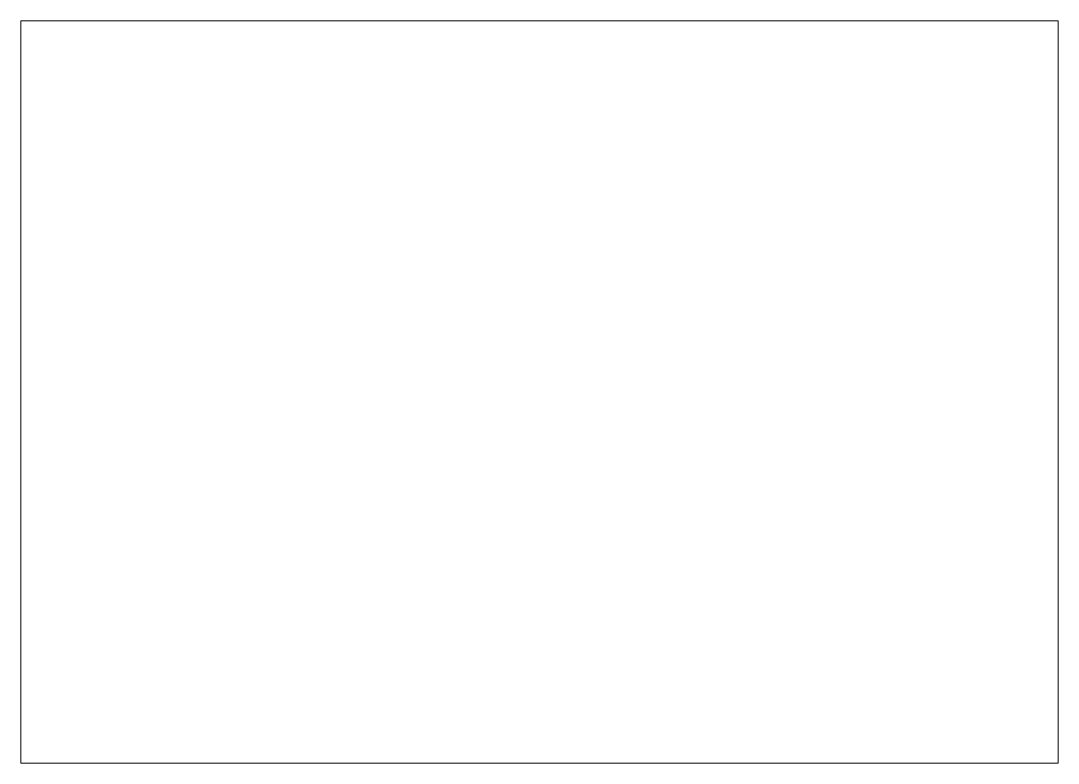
# Paper-space layout 'Layout1' of a CAD drawing. Extents: x 0 to 12.4, y 0 to 8.9.
# The model-space entities are those that its viewports show. They can reach past a viewport. Long polylines and large blocks are cut down to what shows.
import ezdxf

# ---------------------------------------------------------------- set-up
doc = ezdxf.new("R2010")
doc.units = 0
doc.header["$LTSCALE"] = 1.5
doc.layers.get('0').update_dxf_attribs({"linetype": 'CONTINUOUS'})

msp = doc.modelspace()

# ---------------------------------------------------------------- linework, layer by layer
at = {"color": 7}
for points in [[(-339.95, -114.84, 0.06507), (-339.95, -114.84)], [(-338.95, -115.1, 0.081835), (-338.95, -115.1)], [(-372.6, -117.77, 0.104494), (-372.6, -117.77)], [(-367.59, -126.32, 0.105916), (-367.59, -126.32)], [(-367.23, -125.32, 0.106869), (-367.23, -125.32)], [(-339.95, -125.32, 0.030307), (-339.95, -125.32)], [(-339.59, -126.32, 0.032158), (-339.59, -126.32)]]:
    msp.add_lwpolyline(points, format="xyb", dxfattribs=at)

psp = doc.layouts.get("Layout1")

# ---------------------------------------------------------------- viewports
at = {"layer": '0'}
psp.add_viewport(center=(6.202, 4.435), size=(12.401, 8.8772), view_center_point=(-502.187, -113.117), view_height=275.91753, dxfattribs=at)

doc.saveas('drawing.dxf')
